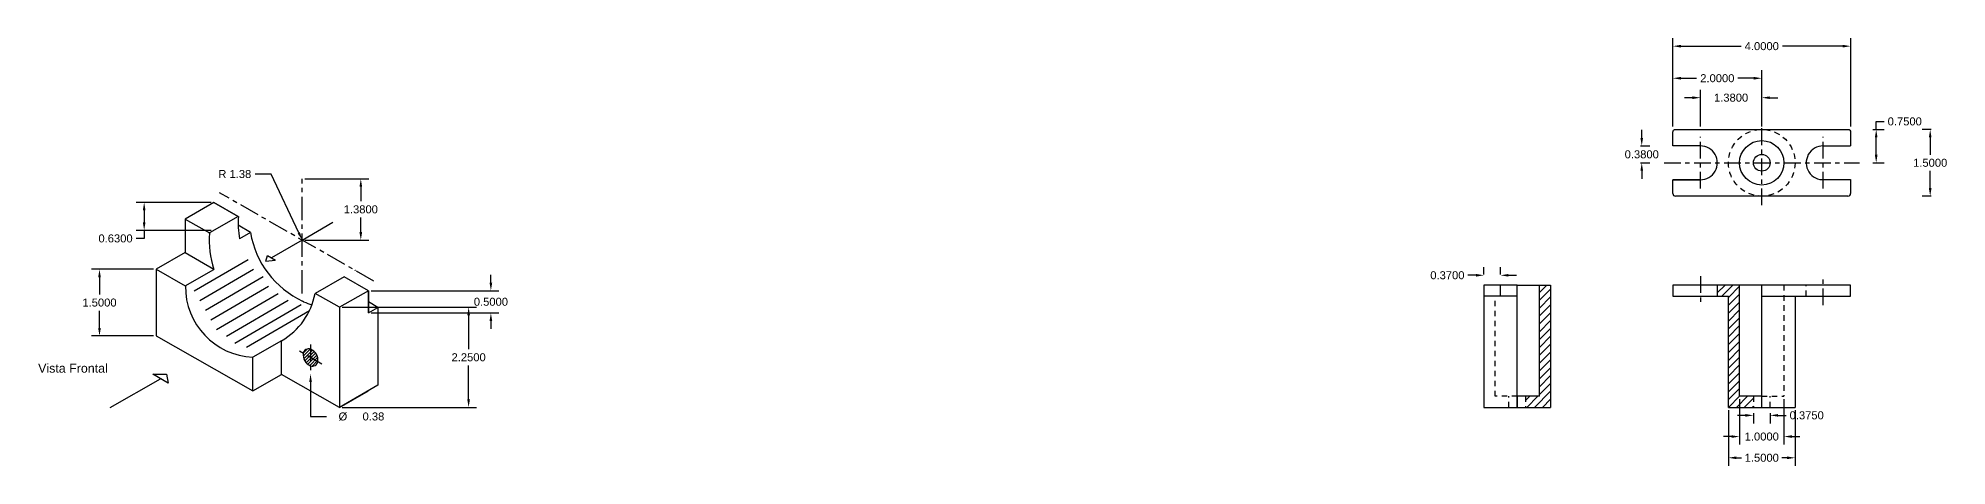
# Model space of a CAD drawing. Header units: inches. Extents: x -4.3 to 84.8, y 4.6 to 14.3.
# Drawn here: x 41.82 to 84.76, y 4.64 to 14.26 of the extents above; entities that cross this region are included whole.
import ezdxf
from ezdxf import colors
from ezdxf.entities.mleader import LeaderData, LeaderLine
from ezdxf.math import Vec2, Vec3

# ---------------------------------------------------------------- set-up
doc = ezdxf.new("R2010")
doc.units = ezdxf.units.IN
doc.header["$MEASUREMENT"] = 0
doc.linetypes.add('CENTER2', pattern=[1.125, 0.75, -0.125, 0.125, -0.125])
doc.linetypes.add('DASHED2', pattern=[0.375, 0.25, -0.125])
doc.styles.get("Standard").update_dxf_attribs({"font": 'arial.ttf'})
doc.dimstyles.get("Standard").update_dxf_attribs({"dimtxt": 0.18, "dimasz": 0.18, "dimexe": 0.18, "dimexo": 0.0625, "dimgap": 0.09, "dimtad": 0, "dimtih": 1, "dimtoh": 1, "dimdec": 4, "dimzin": 0, "dimdsep": 46, "dimtxsty": 'Standard', "dimcen": 0.09, "dimadec": 0, "dimazin": 0, "dimtfac": 1, "dimtdec": 4, "dimtofl": 0, "dimtmove": 0, "dimatfit": 3, "dimfxl": 1, "dimtolj": 1, "dimtzin": 0, "dimarcsym": 0})

# ---------------------------------------------------------------- blocks, each defined once
blk = doc.blocks.new('*D1')
at = {"color": 0, "lineweight": -2, "transparency": 16777216}
for p, q in [((44.412, 9.061), (43.017, 9.061)), ((43.197, 8.881), (43.197, 8.493)), ((43.197, 7.741), (43.197, 8.129)), ((44.412, 7.561), (43.017, 7.561))]:
    blk.add_line(p, q, dxfattribs=at)
at = {"color": 0, "transparency": 16777216}
for points in [[(43.167, 8.881), (43.227, 8.881), (43.197, 9.061)], [(43.167, 7.741), (43.227, 7.741), (43.197, 7.561)]]:
    blk.add_solid(points, dxfattribs=at)
at = {"layer": 'Defpoints', "color": 0, "transparency": 16777216}
for p in [(44.475, 9.061), (43.197, 7.561), (44.475, 7.561)]:
    blk.add_point(p, dxfattribs=at)
at = {"color": 0, "transparency": 16777216, "insert": (43.197, 8.311), "char_height": 0.18, "attachment_point": 5}
blk.add_mtext('\\A1;1.5000', dxfattribs=at)
blk = doc.blocks.new('*D2')
at = {"color": 0, "lineweight": -2, "transparency": 16777216}
for p, q in [((48.657, 8.207), (51.682, 8.207)), ((51.502, 8.027), (51.502, 7.263)), ((51.502, 6.136), (51.502, 6.9)), ((48.657, 5.956), (51.682, 5.956))]:
    blk.add_line(p, q, dxfattribs=at)
at = {"color": 0, "transparency": 16777216}
for points in [[(51.472, 8.027), (51.532, 8.027), (51.502, 8.207)], [(51.472, 6.136), (51.532, 6.136), (51.502, 5.956)]]:
    blk.add_solid(points, dxfattribs=at)
at = {"layer": 'Defpoints', "color": 0, "transparency": 16777216}
for p in [(48.594, 8.207), (48.594, 5.956), (51.502, 5.956)]:
    blk.add_point(p, dxfattribs=at)
at = {"color": 0, "transparency": 16777216, "insert": (51.502, 7.081), "char_height": 0.18, "attachment_point": 5}
blk.add_mtext('\\A1;2.2500', dxfattribs=at)
blk = doc.blocks.new('*D3')
at = {"color": 0, "lineweight": -2, "transparency": 16777216}
for p, q in [((47.82, 11.097), (49.256, 11.097)), ((49.076, 10.917), (49.076, 10.589)), ((49.076, 9.897), (49.076, 10.225)), ((47.82, 9.717), (49.256, 9.717))]:
    blk.add_line(p, q, dxfattribs=at)
at = {"color": 0, "transparency": 16777216}
for points in [[(49.046, 10.917), (49.106, 10.917), (49.076, 11.097)], [(49.046, 9.897), (49.106, 9.897), (49.076, 9.717)]]:
    blk.add_solid(points, dxfattribs=at)
at = {"layer": 'Defpoints', "color": 0, "transparency": 16777216}
for p in [(47.757, 11.097), (49.076, 11.097), (47.757, 9.717)]:
    blk.add_point(p, dxfattribs=at)
at = {"color": 0, "transparency": 16777216, "insert": (49.076, 10.407), "char_height": 0.18, "attachment_point": 5}
blk.add_mtext('\\A1;1.3800', dxfattribs=at)
blk = doc.blocks.new('*D4')
at = {"color": 0, "lineweight": -2, "transparency": 16777216}
for p, q in [((45.71, 10.563), (44.022, 10.563)), ((44.202, 10.383), (44.202, 10.113)), ((45.71, 9.933), (44.022, 9.933)), ((44.202, 9.933), (44.202, 9.753)), ((44.202, 9.753), (44.022, 9.753))]:
    blk.add_line(p, q, dxfattribs=at)
at = {"color": 0, "transparency": 16777216}
for points in [[(44.172, 10.383), (44.232, 10.383), (44.202, 10.563)], [(44.172, 10.113), (44.232, 10.113), (44.202, 9.933)]]:
    blk.add_solid(points, dxfattribs=at)
at = {"layer": 'Defpoints', "color": 0, "transparency": 16777216}
for p in [(45.772, 10.563), (44.202, 9.933), (45.772, 9.933)]:
    blk.add_point(p, dxfattribs=at)
at = {"color": 0, "transparency": 16777216, "insert": (43.558, 9.753), "char_height": 0.18, "attachment_point": 5}
blk.add_mtext('\\A1;0.6300', dxfattribs=at)
blk = doc.blocks.new('*D5')
at = {"color": 0, "lineweight": -2, "transparency": 16777216}
for p, q in [((52.003, 8.759), (52.003, 8.939)), ((49.308, 8.579), (52.183, 8.579)), ((49.308, 8.079), (52.183, 8.079)), ((52.003, 7.899), (52.003, 7.719))]:
    blk.add_line(p, q, dxfattribs=at)
at = {"color": 0, "transparency": 16777216}
for points in [[(51.973, 8.759), (52.033, 8.759), (52.003, 8.579)], [(51.973, 7.899), (52.033, 7.899), (52.003, 8.079)]]:
    blk.add_solid(points, dxfattribs=at)
at = {"layer": 'Defpoints', "color": 0, "transparency": 16777216}
for p in [(49.245, 8.579), (52.003, 8.579), (49.245, 8.079)]:
    blk.add_point(p, dxfattribs=at)
at = {"color": 0, "transparency": 16777216, "insert": (52.003, 8.329), "char_height": 0.18, "attachment_point": 5}
blk.add_mtext('\\A1;0.5000', dxfattribs=at)
blk = doc.blocks.new('*D11')
at = {"color": 0, "lineweight": -2, "transparency": 16777216}
for p, q in [((79.845, 5.892), (79.845, 4.642)), ((81.345, 5.892), (81.345, 4.642)), ((80.025, 4.822), (80.14, 4.822)), ((81.165, 4.822), (81.05, 4.822))]:
    blk.add_line(p, q, dxfattribs=at)
at = {"color": 0, "transparency": 16777216}
for points in [[(80.025, 4.852), (80.025, 4.792), (79.845, 4.822)], [(81.165, 4.852), (81.165, 4.792), (81.345, 4.822)]]:
    blk.add_solid(points, dxfattribs=at)
at = {"layer": 'Defpoints', "color": 0, "transparency": 16777216}
for p in [(79.845, 5.954), (81.345, 5.954), (79.845, 4.822)]:
    blk.add_point(p, dxfattribs=at)
at = {"color": 0, "transparency": 16777216, "insert": (80.595, 4.822), "char_height": 0.18, "attachment_point": 5}
blk.add_mtext('\\A1;1.5000', dxfattribs=at)
blk = doc.blocks.new('*D12')
at = {"color": 0, "lineweight": -2, "transparency": 16777216}
for p, q in [((80.095, 6.142), (80.095, 5.119)), ((81.095, 6.142), (81.095, 5.119)), ((79.915, 5.299), (79.735, 5.299)), ((81.275, 5.299), (81.455, 5.299))]:
    blk.add_line(p, q, dxfattribs=at)
at = {"color": 0, "transparency": 16777216}
for points in [[(79.915, 5.329), (79.915, 5.269), (80.095, 5.299)], [(81.275, 5.329), (81.275, 5.269), (81.095, 5.299)]]:
    blk.add_solid(points, dxfattribs=at)
at = {"layer": 'Defpoints', "color": 0, "transparency": 16777216}
for p in [(80.095, 6.204), (81.095, 6.204), (80.095, 5.299)]:
    blk.add_point(p, dxfattribs=at)
at = {"color": 0, "transparency": 16777216, "insert": (80.595, 5.299), "char_height": 0.18, "attachment_point": 5}
blk.add_mtext('\\A1;1.0000', dxfattribs=at)
blk = doc.blocks.new('*D16')
at = {"color": 0, "lineweight": -2, "transparency": 16777216}
for p, q in [((78.595, 12.267), (78.595, 13.535)), ((78.775, 13.355), (79.13, 13.355)), ((80.415, 13.355), (80.06, 13.355)), ((80.595, 12.267), (80.595, 13.535))]:
    blk.add_line(p, q, dxfattribs=at)
at = {"color": 0, "transparency": 16777216}
for points in [[(78.775, 13.385), (78.775, 13.325), (78.595, 13.355)], [(80.415, 13.385), (80.415, 13.325), (80.595, 13.355)]]:
    blk.add_solid(points, dxfattribs=at)
at = {"layer": 'Defpoints', "color": 0, "transparency": 16777216}
for p in [(78.595, 13.355), (78.595, 12.204), (80.595, 12.204)]:
    blk.add_point(p, dxfattribs=at)
at = {"color": 0, "transparency": 16777216, "insert": (79.595, 13.355), "char_height": 0.18, "attachment_point": 5}
blk.add_mtext('\\A1;2.0000', dxfattribs=at)
blk = doc.blocks.new('*D17')
at = {"color": 0, "lineweight": -2, "transparency": 16777216}
for p, q in [((79.035, 12.918), (78.855, 12.918)), ((79.215, 12.267), (79.215, 13.098)), ((80.595, 12.267), (80.595, 13.098)), ((80.775, 12.918), (80.955, 12.918))]:
    blk.add_line(p, q, dxfattribs=at)
at = {"color": 0, "transparency": 16777216}
for points in [[(79.035, 12.948), (79.035, 12.888), (79.215, 12.918)], [(80.775, 12.948), (80.775, 12.888), (80.595, 12.918)]]:
    blk.add_solid(points, dxfattribs=at)
at = {"layer": 'Defpoints', "color": 0, "transparency": 16777216}
for p in [(79.215, 12.918), (79.215, 12.204), (80.595, 12.204)]:
    blk.add_point(p, dxfattribs=at)
at = {"color": 0, "transparency": 16777216, "insert": (79.905, 12.918), "char_height": 0.18, "attachment_point": 5}
blk.add_mtext('\\A1;1.3800', dxfattribs=at)
blk = doc.blocks.new('*D18')
at = {"color": 0, "lineweight": -2, "transparency": 16777216}
for p, q in [((78.595, 12.267), (78.595, 14.256)), ((82.595, 12.267), (82.595, 14.256)), ((78.775, 14.076), (80.128, 14.076)), ((82.415, 14.076), (81.062, 14.076))]:
    blk.add_line(p, q, dxfattribs=at)
at = {"color": 0, "transparency": 16777216}
for points in [[(78.775, 14.106), (78.775, 14.046), (78.595, 14.076)], [(82.415, 14.106), (82.415, 14.046), (82.595, 14.076)]]:
    blk.add_solid(points, dxfattribs=at)
at = {"layer": 'Defpoints', "color": 0, "transparency": 16777216}
for p in [(78.595, 14.076), (78.595, 12.204), (82.595, 12.204)]:
    blk.add_point(p, dxfattribs=at)
at = {"color": 0, "transparency": 16777216, "insert": (80.595, 14.076), "char_height": 0.18, "attachment_point": 5}
blk.add_mtext('\\A1;4.0000', dxfattribs=at)
blk = doc.blocks.new('*D19')
at = {"color": 0, "lineweight": -2, "transparency": 16777216}
for p, q in [((83.093, 12.204), (83.349, 12.204)), ((83.169, 12.204), (83.169, 12.384)), ((83.169, 12.384), (83.349, 12.384)), ((83.169, 11.634), (83.169, 12.024)), ((83.093, 11.454), (83.349, 11.454))]:
    blk.add_line(p, q, dxfattribs=at)
at = {"color": 0, "transparency": 16777216}
for points in [[(83.139, 12.024), (83.199, 12.024), (83.169, 12.204)], [(83.139, 11.634), (83.199, 11.634), (83.169, 11.454)]]:
    blk.add_solid(points, dxfattribs=at)
at = {"layer": 'Defpoints', "color": 0, "transparency": 16777216}
for p in [(83.031, 12.204), (83.169, 12.204), (83.031, 11.454)]:
    blk.add_point(p, dxfattribs=at)
at = {"color": 0, "transparency": 16777216, "insert": (83.812, 12.384), "char_height": 0.18, "attachment_point": 5}
blk.add_mtext('\\A1;0.7500', dxfattribs=at)
blk = doc.blocks.new('*D20')
at = {"color": 0, "lineweight": -2, "transparency": 16777216}
for p, q in [((84.404, 12.204), (84.204, 12.204)), ((84.384, 12.024), (84.384, 11.636)), ((84.384, 10.884), (84.384, 11.273)), ((84.404, 10.704), (84.204, 10.704))]:
    blk.add_line(p, q, dxfattribs=at)
at = {"color": 0, "transparency": 16777216}
for points in [[(84.354, 12.024), (84.414, 12.024), (84.384, 12.204)], [(84.354, 10.884), (84.414, 10.884), (84.384, 10.704)]]:
    blk.add_solid(points, dxfattribs=at)
at = {"layer": 'Defpoints', "color": 0, "transparency": 16777216}
for p in [(84.466, 12.204), (84.384, 10.704), (84.466, 10.704)]:
    blk.add_point(p, dxfattribs=at)
at = {"color": 0, "transparency": 16777216, "insert": (84.384, 11.454), "char_height": 0.18, "attachment_point": 5}
blk.add_mtext('\\A1;1.5000', dxfattribs=at)
blk = doc.blocks.new('*D21')
at = {"color": 0, "lineweight": -2, "transparency": 16777216}
for p, q in [((77.895, 12.014), (77.895, 12.194)), ((77.866, 11.834), (78.075, 11.834)), ((77.866, 11.454), (78.075, 11.454)), ((77.895, 11.274), (77.895, 11.094))]:
    blk.add_line(p, q, dxfattribs=at)
at = {"color": 0, "transparency": 16777216}
for points in [[(77.865, 12.014), (77.925, 12.014), (77.895, 11.834)], [(77.865, 11.274), (77.925, 11.274), (77.895, 11.454)]]:
    blk.add_solid(points, dxfattribs=at)
at = {"layer": 'Defpoints', "color": 0, "transparency": 16777216}
for p in [(77.803, 11.834), (77.803, 11.454), (77.895, 11.454)]:
    blk.add_point(p, dxfattribs=at)
at = {"color": 0, "transparency": 16777216, "insert": (77.895, 11.644), "char_height": 0.18, "attachment_point": 5}
blk.add_mtext('\\A1;0.3800', dxfattribs=at)
blk = doc.blocks.new('*D23')
at = {"color": 0, "lineweight": -2, "transparency": 16777216}
for p, q in [((80.227, 5.776), (80.047, 5.776)), ((80.407, 5.827), (80.407, 5.596)), ((80.782, 5.827), (80.782, 5.596)), ((80.962, 5.776), (81.142, 5.776))]:
    blk.add_line(p, q, dxfattribs=at)
at = {"color": 0, "transparency": 16777216}
for points in [[(80.227, 5.806), (80.227, 5.746), (80.407, 5.776)], [(80.962, 5.806), (80.962, 5.746), (80.782, 5.776)]]:
    blk.add_solid(points, dxfattribs=at)
at = {"layer": 'Defpoints', "color": 0, "transparency": 16777216}
for p in [(80.407, 5.889), (80.782, 5.889), (80.782, 5.776)]:
    blk.add_point(p, dxfattribs=at)
at = {"color": 0, "transparency": 16777216, "insert": (81.606, 5.776), "char_height": 0.18, "attachment_point": 5}
blk.add_mtext('\\A1;0.3750', dxfattribs=at)
blk = doc.blocks.new('*D25')
at = {"color": 0, "lineweight": -2, "transparency": 16777216}
for p, q in [((74.345, 8.941), (74.345, 9.105)), ((74.715, 8.941), (74.715, 9.105)), ((74.165, 8.925), (73.985, 8.925)), ((74.895, 8.925), (75.075, 8.925))]:
    blk.add_line(p, q, dxfattribs=at)
at = {"color": 0, "transparency": 16777216}
for points in [[(74.165, 8.955), (74.165, 8.895), (74.345, 8.925)], [(74.895, 8.955), (74.895, 8.895), (74.715, 8.925)]]:
    blk.add_solid(points, dxfattribs=at)
at = {"layer": 'Defpoints', "color": 0, "transparency": 16777216}
for p in [(74.345, 8.925), (74.345, 8.878), (74.715, 8.878)]:
    blk.add_point(p, dxfattribs=at)
at = {"color": 0, "transparency": 16777216, "insert": (73.522, 8.925), "char_height": 0.18, "attachment_point": 5}
blk.add_mtext('\\A1;0.3700', dxfattribs=at)

msp = doc.modelspace()

# ---------------------------------------------------------------- hatches: boundary and pattern name
h = msp.add_hatch()
h.set_pattern_fill('ANSI31', color=256)
h.set_pattern_definition([(45, (2, 0), (-0.08838835, 0.08838835), [])])
h.paths.add_polyline_path([(75.84491, 8.45443), (75.84491, 8.70443), (75.59491, 8.70443), (75.59491, 8.45443), (75.59491, 6.20443), (75.28241, 6.20443), (75.28241, 5.95443), (75.84491, 5.95443)])
h = msp.add_hatch()
h.set_pattern_fill('ANSI31', color=256)
h.paths.add_polyline_path([(80.09491, 8.70443), (79.59491, 8.70443), (79.59491, 8.45443), (79.84491, 8.45443), (79.84491, 5.95443), (80.40741, 5.95443), (80.40741, 6.20443), (80.09491, 6.20443)])

# ---------------------------------------------------------------- linework, layer by layer
for p, q in [((78.59491, 11.83443), (78.59491, 12.14443)), ((82.59491, 12.14443), (82.59491, 11.83443)), ((79.21491, 11.83443), (78.59491, 11.83443)), ((81.97261, 11.83443), (81.9772, 11.83443)), ((81.97261, 11.83443), (82.59491, 11.83443)), ((81.97491, 11.83443), (81.97491, 11.83443)), ((47.75666, 11.09705), (47.75728, 11.09705)), ((47.75728, 11.09705), (47.75728, 11.0945)), ((78.59491, 10.76443), (78.59491, 11.07443)), ((78.59491, 11.07443), (79.21493, 11.07443)), ((79.21493, 11.07443), (78.59491, 11.07443)), ((79.21493, 11.07443), (79.21489, 11.07443)), ((82.00236, 11.07543), (82.59491, 11.07543)), ((82.59491, 11.07543), (82.59491, 11.07443)), ((82.59491, 11.07543), (82.59491, 10.76443)), ((45.77227, 10.56291), (45.12234, 10.18862)), ((45.77227, 10.56291), (46.3193, 10.25042)), ((46.3193, 10.25042), (45.77227, 10.56291)), ((82.53491, 10.70443), (78.65491, 10.70443)), ((45.12234, 10.18862), (45.12234, 9.43862)), ((45.12234, 10.18862), (45.12234, 9.43862)), ((45.12234, 10.18862), (45.66947, 9.87628)), ((46.3193, 10.25042), (45.66947, 9.87628)), ((46.59558, 9.88757), (46.31749, 10.05087)), ((46.59558, 9.88757), (46.34551, 9.74583)), ((47.757, 9.71703), (48.44927, 10.11798)), ((47.757, 9.71703), (47.06677, 9.31726)), ((45.12234, 9.43862), (44.47455, 9.06064)), ((44.47455, 9.06064), (44.47455, 7.56064)), ((44.47455, 9.06064), (45.12504, 8.68662)), ((45.12234, 9.43862), (45.77074, 9.06567)), ((45.12504, 8.68662), (45.77303, 9.05873)), ((45.32838, 8.57398), (46.53878, 9.2775)), ((45.45401, 8.35784), (46.66441, 9.06136)), ((46.93629, 9.24221), (46.97815, 9.36767)), ((46.93629, 9.24221), (47.15299, 9.26719)), ((46.97841, 9.36843), (47.15319, 9.26721)), ((45.57964, 8.1417), (46.87649, 8.89547)), ((45.70527, 7.92555), (47.00212, 8.67932)), ((48.69846, 8.89129), (48.04729, 8.51884)), ((49.24549, 8.57879), (48.69846, 8.89129)), ((49.24549, 8.57879), (48.69846, 8.89129)), ((75.09491, 8.70443), (74.34491, 8.70443)), ((74.34491, 8.70443), (74.34491, 8.45443)), ((74.71491, 8.45443), (74.71491, 8.70443)), ((75.09491, 5.95443), (75.09491, 8.70443)), ((75.09491, 8.70443), (75.84491, 8.70443)), ((75.59491, 6.20443), (75.59491, 8.70443)), ((75.84491, 8.70443), (75.84491, 5.95443)), ((82.59491, 8.70443), (78.59491, 8.70443)), ((78.59491, 8.70443), (78.59491, 8.45443)), ((80.59491, 5.95443), (80.59491, 8.70443)), ((82.59491, 8.45443), (82.59491, 8.70443)), ((45.8309, 7.70941), (47.21421, 8.51343)), ((47.44052, 8.35581), (46.05693, 7.55163)), ((47.73184, 8.25911), (46.24392, 7.39428)), ((47.78985, 8.33147), (47.76765, 8.34176)), ((48.59441, 8.2065), (48.04729, 8.51884)), ((49.24549, 8.57879), (48.59441, 8.2065)), ((48.59441, 8.2065), (48.59441, 5.95341)), ((49.24549, 8.57879), (49.24549, 8.07879)), ((49.24549, 8.07879), (49.24549, 8.57879)), ((49.46153, 8.20459), (49.24549, 8.33146)), ((49.24549, 8.07879), (49.46153, 8.20459)), ((49.46153, 8.20459), (49.46153, 6.45459)), ((74.59491, 8.45443), (74.34491, 8.45443)), ((74.34491, 8.45443), (74.34491, 5.95443)), ((75.09491, 8.45443), (74.59491, 8.45443)), ((78.59491, 8.45443), (79.84491, 8.45443)), ((79.84491, 5.95443), (79.84491, 8.45443)), ((80.59491, 8.45443), (82.59491, 8.45443)), ((81.34491, 8.45443), (81.34491, 5.95443)), ((47.91911, 8.12506), (46.50122, 7.30094)), ((44.47455, 7.56064), (46.64894, 6.32693)), ((47.29404, 7.45316), (46.64894, 7.08263)), ((47.29539, 7.45394), (47.29217, 7.45209)), ((47.29404, 6.69755), (47.29404, 7.45316)), ((46.64894, 6.32693), (46.64894, 7.08263)), ((47.94521, 7.26514), (47.94521, 7.26459)), ((43.43924, 5.95486), (44.56826, 6.59931)), ((44.39583, 6.70064), (44.70797, 6.70097)), ((44.7407, 6.498), (44.39583, 6.70064)), ((44.70797, 6.70097), (44.7407, 6.498)), ((46.64894, 6.32693), (47.29404, 6.69755)), ((49.46153, 6.45459), (48.59619, 5.95341)), ((48.59619, 5.95341), (49.24549, 6.32879)), ((49.24549, 6.32879), (49.24549, 6.32947)), ((75.59491, 6.20443), (75.09491, 6.20443)), ((75.09491, 6.20443), (75.09491, 5.95443)), ((48.59441, 5.95443), (48.59619, 5.95341)), ((48.59441, 5.95341), (48.59619, 5.95341)), ((74.34491, 5.95443), (75.09491, 5.95443)), ((75.09491, 5.95443), (75.84491, 5.95443)), ((79.84491, 5.95443), (81.34491, 5.95443))]:
    msp.add_line(p, q)
at = {"linetype": 'CENTER2', "ltscale": 0.5}
for p, q in [((79.21491, 10.87443), (79.21491, 12.03443)), ((80.59491, 10.50443), (80.59491, 12.40443)), ((81.97491, 10.87443), (81.97491, 12.03443)), ((78.39594, 11.45443), (82.79336, 11.45443)), ((79.21491, 8.90443), (79.21491, 8.25443)), ((81.97491, 8.25443), (81.97491, 8.90443)), ((47.94521, 7.36799), (47.94521, 6.79014)), ((48.19562, 6.9287), (47.69287, 7.22328))]:
    msp.add_line(p, q, dxfattribs=at)
at = {"linetype": 'CENTER2', "ltscale": 0.6}
msp.add_line((49.3695, 8.79587), (45.89628, 10.77999), dxfattribs=at)
at = {"linetype": 'CENTER2', "ltscale": 0.7}
msp.add_line((47.757, 8.51703), (47.757, 11.09705), dxfattribs=at)
at = {"color": 240, "lineweight": 100, "true_color": 0xed1f24}
msp.add_line((45.6726, 9.87449), (45.66947, 9.87628), dxfattribs=at)
at = {"ltscale": 0.5}
for p, q in [((79.59491, 8.70443), (79.59491, 8.45443)), ((80.09491, 6.20443), (80.09491, 8.70443)), ((80.59491, 6.20443), (80.09491, 6.20443))]:
    msp.add_line(p, q, dxfattribs=at)
at = {"linetype": 'DASHED2', "ltscale": 0.5}
for p, q in [((81.09491, 8.70443), (81.09491, 6.20443)), ((81.59491, 8.45443), (81.59491, 8.70443)), ((74.59491, 6.20443), (74.59491, 8.45443)), ((75.09491, 6.20443), (74.59491, 6.20443)), ((74.90741, 5.95443), (74.90741, 6.20443)), ((75.28241, 6.20443), (75.28241, 5.95443)), ((80.40741, 6.20443), (80.40741, 5.95443)), ((80.59491, 6.20443), (81.09491, 6.20443)), ((80.78241, 5.95443), (80.78241, 6.20443))]:
    msp.add_line(p, q, dxfattribs=at)
at = {"color": 251, "true_color": 0x636466}
for p, q in [((47.78022, 7.10517), (47.9398, 7.26641)), ((47.78416, 7.18022), (47.87061, 7.26758)), ((47.79302, 7.04702), (47.98722, 7.24325)), ((47.81557, 6.99872), (48.02693, 7.21229)), ((47.84577, 6.95815), (48.06006, 7.17469)), ((47.88291, 6.9246), (48.08633, 7.13015)), ((47.9272, 6.89827), (48.10456, 7.07749)), ((47.98354, 6.88412), (48.11164, 7.01356))]:
    msp.add_line(p, q, dxfattribs=at)
for points in [[(78.59491, 12.14443), (78.59491, 12.14443, -0.41421356), (78.65491, 12.20443), (82.53491, 12.20443, -0.41421356), (82.59491, 12.14443)], [(46.573, 10.39464, 0.00014182), (46.57291, 10.39346, 0.00014182)], [(46.32337, 10.25023, 0.06060512), (46.34551, 9.74583, 0.06060512)], [(46.59558, 9.88757, 0.24605676), (47.76765, 8.34175)], [(45.6726, 9.87449, 0.09926873), (45.77303, 9.05873)], [(48.95139, 9.03472, 0.0008643), (48.95373, 9.03885)]]:
    msp.add_lwpolyline(points, format="xyb")
for points in [[(82.59491, 11.83443), (82.59491, 11.83443)], [(48.59619, 5.95341), (47.29404, 6.69755)]]:
    msp.add_lwpolyline(points)
at = {"linetype": 'DASHED2', "ltscale": 0.5}
msp.add_circle((80.59491, 11.45443), 0.75, dxfattribs=at)
for radius in [0.5, 0.1875, 0.000000000314]:
    msp.add_circle((80.59491, 11.45443), radius)
for centre, radius, start, end in [((79.21491, 11.45443), 0.38, 269.997675, 90), ((81.97491, 11.45443), 0.38, 89.653509, 274.143108), ((46.84611, 9.18948), 1.79316, 149.860353, 149.860353), ((78.65491, 10.76443), 0.06, 180, 270), ((79.21491, 11.45443), 0.58, 269.997675, 270.000422), ((82.53491, 10.76443), 0.06, 270, 0), ((47.50673, 9.57208), 1.91624, 170.002319202109, 170.0023194966628), ((46.85924, 9.19707), 1.37139, 150.2790350335912, 150.279035458945), ((47.50673, 9.57208), 1.8589, 170.513023, 170.637268), ((46.72235, 8.67363), 1.59269, 179.435414, 267.358135), ((46.5229, 8.79728), 1.54961, 299.901283, 349.64888), ((48.51769, 9.9334), 1.75952, 244.581023, 244.698648), ((48.51769, 9.9334), 1.75952, 245.566439, 252.074056), ((47.61966, 6.8841), 0.65564, 119.778059, 119.966978), ((48.03547, 7.13084), 0.25653, 170.992305, 249.400089), ((47.90321, 7.14887), 0.12311, 70.051362, 169.642664), ((47.94521, 7.07177), 0.19092, 148.683827, 148.68385), ((47.84209, 7.01608), 0.26956, 352.17333, 67.508415), ((47.98574, 7.01165), 0.12755, 251.469589, 345.344727), ((47.9485, 7.07559), 0.18724, 329.081196, 329.081197)]:
    msp.add_arc(centre, radius, start, end)

# ---------------------------------------------------------------- texts
at = {"insert": (41.81622, 6.93583), "char_height": 0.2, "attachment_point": 1}
msp.add_mtext_dynamic_manual_height_columns('Vista Frontal', width=1.594107, gutter_width=1, heights=[0], dxfattribs=at)

# ---------------------------------------------------------------- dimensions: what is measured, and where the dimension line sits
for base, p1, p2, picture, middle in [((78.59491, 14.07566), (82.59491, 12.20443), (78.59491, 12.20443), '*D18', (80.59491, 14.07566)), ((78.59491, 13.35489), (80.59491, 12.20443), (78.59491, 12.20443), '*D16', (79.59491, 13.35489)), ((79.21491, 12.91803), (80.59491, 12.20443), (79.21491, 12.20443), '*D17', (79.90491, 12.91803)), ((74.34491, 8.92524), (74.71491, 8.87848), (74.34491, 8.87848), '*D25', (73.52159, 8.92524)), ((80.09491, 5.29875), (81.09491, 6.20443), (80.09491, 6.20443), '*D12', (80.59491, 5.29875)), ((79.84491, 4.82183), (81.34491, 5.95443), (79.84491, 5.95443), '*D11', (80.59491, 4.82183)), ((80.78241, 5.77602), (80.40741, 5.88907), (80.78241, 5.88907), '*D23', (81.60573, 5.77602))]:
    dim = msp.add_linear_dim(base=base, p1=p1, p2=p2, dimstyle='Standard')
    dim.commit()
    dim.dimension.update_dxf_attribs({"geometry": picture, "text_midpoint": middle})
for base, p1, p2, picture, middle in [((83.16869, 12.20443), (83.03064, 11.45443), (83.03064, 12.20443), '*D19', (83.81201, 12.38443)), ((77.89507, 11.45443), (77.80303, 11.83443), (77.80303, 11.45443), '*D21', (77.89507, 11.64443)), ((84.38355, 10.70443), (84.46639, 12.20443), (84.46639, 10.70443), '*D20', (84.38355, 11.45443)), ((49.07589, 11.09703), (47.757, 9.71703), (47.757, 11.09703), '*D3', (49.07589, 10.40703)), ((44.20176, 9.93292), (45.77227, 10.56291), (45.77227, 9.93292), '*D4', (43.55844, 9.75292)), ((43.19717, 7.56064), (44.47455, 9.06064), (44.47455, 7.56064), '*D1', (43.19717, 8.31064)), ((52.00254, 8.57879), (49.24549, 8.07879), (49.24549, 8.57879), '*D5', (52.00254, 8.32879)), ((51.50177, 5.95646), (48.59441, 8.2065), (48.59441, 5.95646), '*D2', (51.50177, 7.08148))]:
    dim = msp.add_linear_dim(base=base, p1=p1, p2=p2, angle=90, dimstyle='Standard')
    dim.commit()
    dim.dimension.update_dxf_attribs({"geometry": picture, "text_midpoint": middle})

# ---------------------------------------------------------------- leaders
ml = msp.add_multileader_mtext('Standard')
ml.set_content('R 1.38', color=256)
ml.set_leader_properties()
ml.build(insert=Vec2(0, 0))
ml.multileader.update_dxf_attribs({"dogleg_length": 0.36, "arrow_head_size": 0.18})
ctx = ml.context
ctx.base_point, ctx.char_height, ctx.arrow_head_size, ctx.landing_gap_size, ctx.plane_origin = Vec3(45.81147, 11.20044), 0.18, 0.18, 0.09, Vec3(47.757, 9.71703)
ctx.text_align_type = 2
notes = []
notes.append((ctx, [(0, (1, 1, 0), (47.06152, 11.20044), (-1, 0), 0.36, [(0, [(47.757, 9.71703)], 0, [])])]))
ctx.mtext.insert, ctx.mtext.width, ctx.mtext.alignment, ctx.mtext.flow_direction = Vec3(46.61152, 11.29204), 0.9692535, 3, 5
ml = msp.add_multileader_mtext('Standard')
ml.set_content('\\pxi-3,l4,t4;%%C^I0.38', color=256)
ml.set_leader_properties()
ml.build(insert=Vec2(0, 0))
ml.multileader.update_dxf_attribs({"dogleg_length": 0.36, "arrow_head_size": 0.18})
ctx = ml.context
ctx.base_point, ctx.char_height, ctx.arrow_head_size, ctx.landing_gap_size, ctx.plane_origin = Vec3(48.30521, 5.74772), 0.18, 0.18, 0.09, Vec3(47.94521, 6.89071)
notes.append((ctx, [(0, (1, 1, 0), (47.94521, 5.74772), (1, 0), 0.36, [(0, [(47.94521, 6.70882)], 0, [])])]))
ctx.mtext.insert, ctx.mtext.width, ctx.mtext.flow_direction = Vec3(48.39521, 5.84134), 1.8211642, 5
for ctx, leaders in notes:
    for number, flags, end, landing, length, lines in leaders:
        leader = LeaderData()
        leader.index, (leader.has_last_leader_line, leader.has_dogleg_vector, leader.attachment_direction) = number, flags
        leader.last_leader_point, leader.dogleg_vector, leader.dogleg_length = Vec3(end), Vec3(landing), length
        for number, points, colour, breaks in lines:
            line = LeaderLine()
            line.index, line.vertices, line.color, line.breaks = number, Vec3.list(points), colors.encode_raw_color(colour), breaks
            leader.lines.append(line)
        ctx.leaders.append(leader)

doc.saveas('drawing.dxf')
